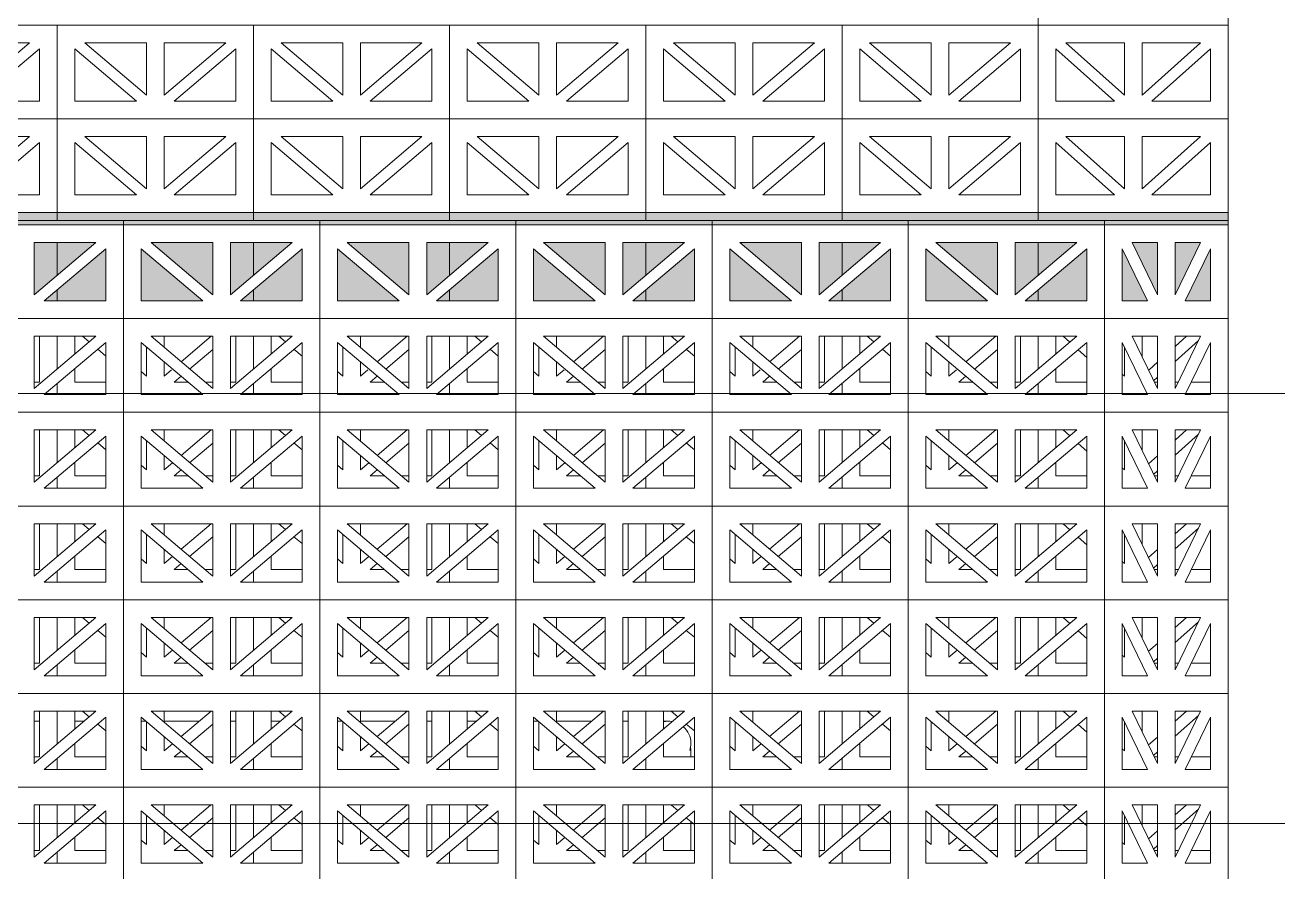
# Model space of a CAD drawing. Header units: millimetres. Extents: x -35517 to 139323, y -3702 to 5999.
# Drawn here: x 50955 to 52373, y 809 to 1768 of the extents above; entities that cross this region are included whole.
import ezdxf

# ---------------------------------------------------------------- set-up
doc = ezdxf.new("R2010")
doc.units = ezdxf.units.MM
for name, color, linetype, lineweight in [('A-FLOR-HRAL', 11, 'Continuous', 5), ('A-GLAZ-CURT', 52, 'Continuous', 5), ('G-ANNO-TEXT', 231, 'Continuous', 5)]:
    doc.layers.add(name, color=color, linetype=linetype, lineweight=lineweight)

# ---------------------------------------------------------------- blocks, each defined once
blk = doc.blocks.new('The BREEZEBLOCK Family1 - The BREEZEBLOCK Family1-V183-GENERAL SOUTH ELEVATION')
at = {"layer": 'A-GLAZ-CURT'}
for p, q in [((31243.6, -48.5), (31243.6, -154.5)), ((31465.6, -48.5), (31243.6, -48.5)), ((31465.6, -154.5), (31465.6, -48.5)), ((31274.8, -68.5), (31344.6, -68.5)), ((31344.6, -127.7), (31274.8, -68.5)), ((31344.6, -68.5), (31344.6, -127.7)), ((31364.6, -127.7), (31364.6, -68.5)), ((31364.6, -68.5), (31434.3, -68.5)), ((31434.3, -68.5), (31364.6, -127.7)), ((31263.6, -134.5), (31263.6, -75.4)), ((31263.6, -75.4), (31333.3, -134.5)), ((31375.8, -134.5), (31445.6, -75.4)), ((31445.6, -75.4), (31445.6, -134.5)), ((31333.3, -134.5), (31263.6, -134.5)), ((31445.6, -134.5), (31375.8, -134.5)), ((31243.6, -154.5), (31465.6, -154.5))]:
    blk.add_line(p, q, dxfattribs=at)
blk = doc.blocks.new('The BREEZEBLOCK Family1 - The BREEZEBLOCK Family1-V184-GENERAL SOUTH ELEVATION')
at = {"layer": 'A-GLAZ-CURT'}
for p, q in [((32353.6, -48.5), (32353.6, -154.5)), ((32493.6, -48.5), (32353.6, -48.5)), ((32493.6, -154.5), (32493.6, -48.5)), ((32384.8, -68.5), (32413.6, -68.5)), ((32413.6, -127.7), (32384.8, -68.5)), ((32413.6, -68.5), (32413.6, -127.7)), ((32433.6, -127.7), (32433.6, -68.5)), ((32433.6, -68.5), (32462.3, -68.5)), ((32462.3, -68.5), (32433.6, -127.7)), ((32373.6, -134.5), (32373.6, -75.4)), ((32373.6, -75.4), (32402.3, -134.5)), ((32444.8, -134.5), (32473.6, -75.4)), ((32473.6, -75.4), (32473.6, -134.5)), ((32402.3, -134.5), (32373.6, -134.5)), ((32473.6, -134.5), (32444.8, -134.5)), ((32353.6, -154.5), (32493.6, -154.5))]:
    blk.add_line(p, q, dxfattribs=at)
blk = doc.blocks.new('System Panel - Glazed-V193-GENERAL SOUTH ELEVATION')
at = {"layer": 'A-GLAZ-CURT'}
blk.add_hatch(color=256, dxfattribs=at).paths.add_polyline_path([(30577.6, 1541.5), (30799.6, 1541.9), (30799.6, 1546.5), (30577.6, 1546.5), (30577.6, 1541.9)])
for p, q in [((30799.6, 1546.5), (30577.6, 1546.5)), ((30577.6, 1546.5), (30577.6, 1541.5)), ((30799.6, 1541.5), (30799.6, 1546.5))]:
    blk.add_line(p, q, dxfattribs=at)
blk = doc.blocks.new('System Panel - Glazed-1262000-GENERAL SOUTH ELEVATION')
at = {"layer": 'A-GLAZ-CURT'}
blk.add_hatch(color=256, dxfattribs=at).paths.add_polyline_path([(32413.6, 1541.5), (32493.6, 1541.9), (32493.6, 1546.5), (32353.6, 1546.5), (32353.6, 1541.5), (32392.2, 1541.5)])
for p, q in [((32493.6, 1546.5), (32353.6, 1546.5)), ((32353.6, 1546.5), (32353.6, 1541.5)), ((32493.6, 1541.5), (32493.6, 1546.5))]:
    blk.add_line(p, q, dxfattribs=at)
blk = doc.blocks.new('The BREEZEBLOCK Family1 - The BREEZEBLOCK Family1-V209-GENERAL SOUTH ELEVATION')
at = {"layer": 'A-GLAZ-CURT'}
for p, q in [((30502.6, 885), (30502.6, 848.4)), ((30522.6, 865.3), (30522.6, 885)), ((30531.7, 885), (30538.7, 879.1)), ((30623.6, 873), (30623.6, 885)), ((30676.1, 885), (30642.7, 856.7)), ((30704.6, 885), (30704.6, 833.6)), ((30724.6, 848.4), (30724.6, 885)), ((30548.4, 870.8), (30557.6, 863.1)), ((30603.6, 873.5), (30603.6, 840.5)), ((30652.4, 848.5), (30678.6, 870.7)), ((30623.6, 840.5), (30623.6, 856.6)), ((30522.6, 833.6), (30522.6, 848.9)), ((30603.6, 840.5), (30597.6, 845.6)), ((30633, 848.5), (30623.6, 840.5)), ((30634.8, 833.6), (30642.7, 840.3)), ((30502.6, 832), (30502.6, 819.5)), ((30557.6, 833.6), (30522.6, 833.6)), ((30650.6, 833.6), (30634.8, 833.6)), ((30678.6, 833.6), (30670, 833.6)), ((30704.6, 833.6), (30698.6, 833.6)), ((30724.6, 819.5), (30724.6, 832))]:
    blk.add_line(p, q, dxfattribs=at)
blk = doc.blocks.new('The BREEZEBLOCK Family1 - The BREEZEBLOCK Family1-V210-GENERAL SOUTH ELEVATION')
at = {"layer": 'A-GLAZ-CURT'}
for p, q in [((32278.6, 885), (32278.6, 848.4)), ((32298.6, 865.3), (32298.6, 885)), ((32307.2, 885), (32314.3, 878.7)), ((32396.1, 862.3), (32396.1, 885)), ((32446, 885), (32433.6, 874)), ((32433.6, 857.1), (32460, 880.6)), ((32323.8, 870.3), (32333.6, 861.5)), ((32376.1, 873.5), (32376.1, 840.5)), ((32413.6, 856.1), (32403.5, 847.1)), ((32298.6, 833.6), (32298.6, 848.9)), ((32376.1, 840.5), (32373.6, 842.7)), ((32409.2, 835.3), (32413.6, 839.2)), ((32278.6, 832), (32278.6, 819.5)), ((32333.6, 833.6), (32298.6, 833.6)), ((32413.6, 833.6), (32410, 833.6)), ((32437.1, 833.6), (32433.6, 833.6)), ((32473.6, 833.6), (32451.7, 833.6))]:
    blk.add_line(p, q, dxfattribs=at)
blk = doc.blocks.new('The BREEZEBLOCK Family1 - The BREEZEBLOCK Family1-V202-GENERAL SOUTH ELEVATION')
at = {"layer": 'A-GLAZ-CURT'}
for p, q in [((31168.6, -68.5), (31168.6, -105.6)), ((31188.6, -88.7), (31188.6, -68.5)), ((31197.2, -68.5), (31204.7, -74.9)), ((31289.6, -81), (31289.6, -68.5)), ((31342.6, -68.5), (31308.7, -97.3)), ((31370.6, -68.5), (31370.6, -120.4)), ((31390.6, -105.6), (31390.6, -68.5)), ((31214.4, -83.2), (31223.6, -90.9)), ((31269.6, -80.5), (31269.6, -113.5)), ((31318.4, -105.5), (31344.6, -83.3)), ((31289.6, -113.5), (31289.6, -97.4)), ((31188.6, -120.4), (31188.6, -105.1)), ((31269.6, -113.5), (31263.6, -108.4)), ((31299, -105.5), (31289.6, -113.5)), ((31168.6, -122), (31168.6, -134.5)), ((31223.6, -120.4), (31188.6, -120.4)), ((31300.8, -120.4), (31308.7, -113.7)), ((31316.6, -120.4), (31300.8, -120.4)), ((31344.6, -120.4), (31336, -120.4)), ((31370.6, -120.4), (31364.6, -120.4)), ((31390.6, -134.5), (31390.6, -122))]:
    blk.add_line(p, q, dxfattribs=at)
blk = doc.blocks.new('The BREEZEBLOCK Family1 - The BREEZEBLOCK Family1-V203-GENERAL SOUTH ELEVATION')
at = {"layer": 'A-GLAZ-CURT'}
for p, q in [((32278.6, -68.5), (32278.6, -105.6)), ((32298.6, -88.7), (32298.6, -68.5)), ((32306.7, -68.5), (32314.3, -75.3)), ((32396.1, -91.7), (32396.1, -68.5)), ((32446.4, -68.5), (32433.6, -80)), ((32323.8, -83.7), (32333.6, -92.5)), ((32376.1, -80.5), (32376.1, -113.5)), ((32433.6, -96.9), (32460, -73.4)), ((32413.6, -97.9), (32403.5, -106.9)), ((32298.6, -120.4), (32298.6, -105.1)), ((32376.1, -113.5), (32373.6, -111.3)), ((32278.6, -122), (32278.6, -134.5)), ((32333.6, -120.4), (32298.6, -120.4)), ((32409.2, -118.7), (32413.6, -114.8)), ((32413.6, -120.4), (32410, -120.4)), ((32437.1, -120.4), (32433.6, -120.4)), ((32473.6, -120.4), (32451.7, -120.4))]:
    blk.add_line(p, q, dxfattribs=at)
blk = doc.blocks.new('The BREEZEBLOCK Family1 - The BREEZEBLOCK Family1-V212-GENERAL SOUTH ELEVATION')
at = {"layer": 'A-GLAZ-CURT'}
for p, q in [((30502.6, 1415.5), (30502.6, 1378.4)), ((30522.6, 1395.3), (30522.6, 1415.5)), ((30531.2, 1415.5), (30538.7, 1409.1)), ((30603.6, 1403.5), (30603.6, 1370.5)), ((30623.6, 1403), (30623.6, 1415.5)), ((30676.6, 1415.5), (30642.7, 1386.7)), ((30704.6, 1415.5), (30704.6, 1363.6)), ((30724.6, 1378.4), (30724.6, 1415.5)), ((30548.4, 1400.8), (30557.6, 1393.1)), ((30652.4, 1378.5), (30678.6, 1400.7)), ((30522.6, 1363.6), (30522.6, 1378.9)), ((30603.6, 1370.5), (30597.6, 1375.6)), ((30623.6, 1370.5), (30623.6, 1386.6)), ((30632, 1377.7), (30623.6, 1370.5)), ((30502.6, 1362), (30502.6, 1349.5)), ((30557.6, 1363.6), (30522.6, 1363.6)), ((30634.8, 1363.6), (30642.7, 1370.3)), ((30650.6, 1363.6), (30634.8, 1363.6)), ((30678.6, 1363.6), (30670, 1363.6)), ((30704.6, 1363.6), (30698.6, 1363.6)), ((30724.6, 1349.5), (30724.6, 1362))]:
    blk.add_line(p, q, dxfattribs=at)
blk = doc.blocks.new('The BREEZEBLOCK Family1 - The BREEZEBLOCK Family1-V213-GENERAL SOUTH ELEVATION')
at = {"layer": 'A-GLAZ-CURT'}
for p, q in [((32278.6, 1415.5), (32278.6, 1378.4)), ((32298.6, 1395.3), (32298.6, 1415.5)), ((32306.7, 1415.5), (32314.3, 1408.7)), ((32396.1, 1392.3), (32396.1, 1415.5)), ((32446.4, 1415.5), (32433.6, 1404)), ((32433.6, 1387.1), (32460, 1410.6)), ((32323.8, 1400.3), (32333.6, 1391.5)), ((32376.1, 1403.5), (32376.1, 1370.5)), ((32298.6, 1363.6), (32298.6, 1378.9)), ((32413.6, 1386.1), (32404.1, 1377.7)), ((32278.6, 1362), (32278.6, 1349.5)), ((32333.6, 1363.6), (32298.6, 1363.6)), ((32376.1, 1370.5), (32373.6, 1372.7)), ((32409.2, 1365.3), (32413.6, 1369.2)), ((32413.6, 1363.6), (32410, 1363.6)), ((32437.1, 1363.6), (32433.6, 1363.6)), ((32473.6, 1363.6), (32451.7, 1363.6))]:
    blk.add_line(p, q, dxfattribs=at)
blk = doc.blocks.new('System Panel - Glazed-V215-GENERAL SOUTH ELEVATION')
at = {"layer": 'A-GLAZ-CURT'}
h = blk.add_hatch(color=256, dxfattribs=at)
h.paths.add_polyline_path([(31001.6, 1455.5), (31001.6, 1514.6), (30946.6, 1468), (30946.6, 1455.5), (30990.3, 1455.5)])
h.paths.add_polyline_path([(31085.5, 1455.5), (31111.3, 1455.5), (31041.6, 1514.6), (31041.6, 1455.5)])
h.paths.add_polyline_path([(31153.8, 1455.5), (31168.6, 1455.5), (31168.6, 1468), (31158.9, 1459.8)])
h.paths.add_polyline_path([(31122.6, 1462.3), (31122.6, 1521.5), (31052.8, 1521.5), (31111.3, 1471.9)])
h.paths.add_polyline_path([(31142.6, 1462.3), (31168.6, 1484.4), (31168.6, 1521.5), (31142.6, 1521.5), (31142.6, 1474.6)])
h.paths.add_polyline_path([(30946.6, 1484.4), (30990.3, 1521.5), (30946.6, 1521.5), (30946.6, 1514.6)])
h.paths.add_polyline_path([(31021.6, 1546.5), (31168.6, 1546.5), (31168.6, 1555.6), (30946.6, 1555.6), (30946.6, 1546.5), (30987.7, 1546.5)])
for p, q in [((30946.6, 1555.6), (30946.6, 1546.5)), ((31168.6, 1546.5), (31168.6, 1555.6)), ((30946.6, 1521.5), (30946.6, 1484.4)), ((31168.6, 1484.4), (31168.6, 1521.5)), ((30946.6, 1468), (30946.6, 1455.5)), ((31168.6, 1455.5), (31168.6, 1468))]:
    blk.add_line(p, q, dxfattribs=at)
blk = doc.blocks.new('System Panel - Glazed-V214-GENERAL SOUTH ELEVATION')
at = {"layer": 'A-GLAZ-CURT'}
h = blk.add_hatch(color=256, dxfattribs=at)
h.paths.add_polyline_path([(30502.6, 1455.5), (30557.6, 1455.5), (30557.6, 1514.6), (30502.6, 1468), (30502.6, 1459.8)])
h.paths.add_polyline_path([(30709.8, 1455.5), (30724.6, 1455.5), (30724.6, 1468), (30714.9, 1459.8)])
h.paths.add_polyline_path([(30667.3, 1455.5), (30597.6, 1514.6), (30597.6, 1455.5), (30608.8, 1455.5)])
h.paths.add_polyline_path([(30698.6, 1462.3), (30724.6, 1484.4), (30724.6, 1521.5), (30698.6, 1521.5), (30698.6, 1474.6)])
h.paths.add_polyline_path([(30678.6, 1462.3), (30678.6, 1521.5), (30608.8, 1521.5), (30667.3, 1471.9)])
h.paths.add_polyline_path([(30502.6, 1484.4), (30546.3, 1521.5), (30502.6, 1521.5), (30502.6, 1514.6)])
h.paths.add_polyline_path([(30504.9, 1546.5), (30724.6, 1546.5), (30724.6, 1555.6), (30502.6, 1555.6), (30502.6, 1546.5)])
for p, q in [((30502.6, 1555.6), (30502.6, 1546.5)), ((30724.6, 1546.5), (30724.6, 1555.6)), ((30502.6, 1521.5), (30502.6, 1484.4)), ((30724.6, 1484.4), (30724.6, 1521.5)), ((30502.6, 1468), (30502.6, 1455.5)), ((30724.6, 1455.5), (30724.6, 1468))]:
    blk.add_line(p, q, dxfattribs=at)
blk = doc.blocks.new('System Panel - Glazed-V216-GENERAL SOUTH ELEVATION')
at = {"layer": 'A-GLAZ-CURT'}
h = blk.add_hatch(color=256, dxfattribs=at)
h.paths.add_polyline_path([(31738.8, 1455.5), (31777.3, 1455.5), (31707.6, 1514.6), (31707.6, 1455.5)])
h.paths.add_polyline_path([(31656.3, 1455.5), (31667.6, 1455.5), (31667.6, 1514.6), (31612.6, 1468), (31612.6, 1455.5)])
h.paths.add_polyline_path([(31834.6, 1455.5), (31834.6, 1468), (31819.8, 1455.5)])
h.paths.add_polyline_path([(31808.6, 1462.3), (31834.6, 1484.4), (31834.6, 1521.5), (31808.6, 1521.5), (31808.6, 1474.6)])
h.paths.add_polyline_path([(31788.6, 1462.3), (31788.6, 1521.5), (31718.8, 1521.5), (31777.3, 1471.9)])
h.paths.add_polyline_path([(31612.6, 1484.4), (31656.3, 1521.5), (31612.6, 1521.5), (31612.6, 1514.6)])
h.paths.add_polyline_path([(31687.6, 1546.5), (31834.6, 1546.5), (31834.6, 1555.6), (31612.6, 1555.6), (31612.6, 1546.5), (31653.7, 1546.5)])
for p, q in [((31612.6, 1555.6), (31612.6, 1546.5)), ((31834.6, 1546.5), (31834.6, 1555.6)), ((31612.6, 1521.5), (31612.6, 1484.4)), ((31834.6, 1484.4), (31834.6, 1521.5)), ((31612.6, 1468), (31612.6, 1455.5)), ((31834.6, 1455.5), (31834.6, 1468))]:
    blk.add_line(p, q, dxfattribs=at)
blk = doc.blocks.new('System Panel - Glazed-V217-GENERAL SOUTH ELEVATION')
at = {"layer": 'A-GLAZ-CURT'}
h = blk.add_hatch(color=256, dxfattribs=at)
h.paths.add_polyline_path([(31889.6, 1455.5), (31889.6, 1514.6), (31834.6, 1468), (31834.6, 1455.5), (31878.3, 1455.5)])
h.paths.add_polyline_path([(31983.8, 1455.5), (31999.3, 1455.5), (31929.6, 1514.6), (31929.6, 1455.5)])
h.paths.add_polyline_path([(32056.6, 1455.5), (32056.6, 1468), (32041.8, 1455.5)])
h.paths.add_polyline_path([(32030.6, 1462.3), (32056.6, 1484.4), (32056.6, 1521.5), (32030.6, 1521.5), (32030.6, 1474.6)])
h.paths.add_polyline_path([(32010.6, 1462.3), (32010.6, 1521.5), (31940.8, 1521.5), (31999.3, 1471.9)])
h.paths.add_polyline_path([(31834.6, 1484.4), (31878.3, 1521.5), (31834.6, 1521.5), (31834.6, 1514.6)])
h.paths.add_polyline_path([(32047.4, 1546.5), (32056.6, 1546.5), (32056.6, 1555.6), (31834.6, 1555.6), (31834.6, 1546.5), (32036.6, 1546.5)])
for p, q in [((31834.6, 1555.6), (31834.6, 1546.5)), ((32056.6, 1546.5), (32056.6, 1555.6)), ((31834.6, 1521.5), (31834.6, 1484.4)), ((32056.6, 1484.4), (32056.6, 1521.5)), ((31834.6, 1468), (31834.6, 1455.5)), ((32056.6, 1455.5), (32056.6, 1468))]:
    blk.add_line(p, q, dxfattribs=at)
blk = doc.blocks.new('System Panel - Glazed-V218-GENERAL SOUTH ELEVATION')
at = {"layer": 'A-GLAZ-CURT'}
h = blk.add_hatch(color=256, dxfattribs=at)
h.paths.add_polyline_path([(32056.6, 1455.5), (32111.6, 1455.5), (32111.6, 1514.6), (32056.6, 1468), (32056.6, 1459.8)])
h.paths.add_polyline_path([(32278.6, 1455.5), (32278.6, 1468), (32263.8, 1455.5)])
h.paths.add_polyline_path([(32151.6, 1455.5), (32221.3, 1455.5), (32151.6, 1514.6), (32151.6, 1459.8)])
h.paths.add_polyline_path([(32232.6, 1462.3), (32232.6, 1521.5), (32162.8, 1521.5), (32228.8, 1465.5)])
h.paths.add_polyline_path([(32252.6, 1462.3), (32278.6, 1484.4), (32278.6, 1521.5), (32252.6, 1521.5), (32252.6, 1474.6)])
h.paths.add_polyline_path([(32056.6, 1484.4), (32100.3, 1521.5), (32056.6, 1521.5)])
h.paths.add_polyline_path([(32056.6, 1546.5), (32278.6, 1546.5), (32278.6, 1555.6), (32056.6, 1555.6)])
for p, q in [((32056.6, 1555.6), (32056.6, 1546.5)), ((32278.6, 1546.5), (32278.6, 1555.6)), ((32056.6, 1521.5), (32056.6, 1484.4)), ((32278.6, 1484.4), (32278.6, 1521.5)), ((32056.6, 1468), (32056.6, 1455.5)), ((32278.6, 1455.5), (32278.6, 1468))]:
    blk.add_line(p, q, dxfattribs=at)
blk = doc.blocks.new('System Panel - Glazed-1266619-GENERAL SOUTH ELEVATION')
at = {"layer": 'A-GLAZ-CURT'}
h = blk.add_hatch(color=256, dxfattribs=at)
h.paths.add_polyline_path([(32402.3, 1455.5), (32373.6, 1514.6), (32373.6, 1455.5), (32392.2, 1455.5)])
h.paths.add_polyline_path([(32310.5, 1455.5), (32333.6, 1455.5), (32333.6, 1514.6), (32278.6, 1468), (32278.6, 1455.5)])
h.paths.add_polyline_path([(32444.8, 1455.5), (32473.6, 1455.5), (32473.6, 1514.6), (32448.2, 1462.3)])
h.paths.add_polyline_path([(32413.6, 1462.3), (32413.6, 1521.5), (32384.8, 1521.5), (32405.1, 1479.7)])
h.paths.add_polyline_path([(32433.6, 1462.3), (32462.3, 1521.5), (32433.6, 1521.5), (32433.6, 1474.6)])
h.paths.add_polyline_path([(32278.6, 1484.4), (32322.3, 1521.5), (32278.6, 1521.5), (32278.6, 1514.6)])
h.paths.add_polyline_path([(32407.3, 1546.5), (32493.6, 1546.5), (32493.6, 1555.6), (32278.6, 1555.6), (32278.6, 1546.5), (32392.2, 1546.5)])
for p, q in [((32278.6, 1555.6), (32278.6, 1546.5)), ((32493.6, 1546.5), (32493.6, 1555.6)), ((32278.6, 1521.5), (32278.6, 1484.4)), ((32278.6, 1468), (32278.6, 1455.5))]:
    blk.add_line(p, q, dxfattribs=at)
blk = doc.blocks.new('The BREEZEBLOCK Family1 - The BREEZEBLOCK Family1-V236-GENERAL SOUTH ELEVATION')
at = {"layer": 'A-GLAZ-CURT'}
for p, q in [((32278.6, 1661.6), (32278.6, 1555.6)), ((32493.6, 1661.6), (32278.6, 1661.6)), ((32493.6, 1555.6), (32493.6, 1661.6)), ((32298.6, 1575.6), (32298.6, 1634.8)), ((32298.6, 1634.8), (32364.8, 1575.6)), ((32309.8, 1641.6), (32376.1, 1641.6)), ((32376.1, 1582.5), (32309.8, 1641.6)), ((32376.1, 1641.6), (32376.1, 1582.5)), ((32396.1, 1582.5), (32396.1, 1641.6)), ((32396.1, 1641.6), (32462.3, 1641.6)), ((32462.3, 1641.6), (32396.1, 1582.5)), ((32407.3, 1575.6), (32473.6, 1634.8)), ((32473.6, 1634.8), (32473.6, 1575.6)), ((32364.8, 1575.6), (32298.6, 1575.6)), ((32473.6, 1575.6), (32407.3, 1575.6)), ((32278.6, 1555.6), (32493.6, 1555.6))]:
    blk.add_line(p, q, dxfattribs=at)
blk = doc.blocks.new('Top Rail Type - Top Rail_Internal_-1357121-GENERAL SOUTH ELEVATION')
at = {"layer": 'A-FLOR-HRAL'}
for p, q in [((31148.6, 980), (31142.6, 980)), ((31198.8, 980), (31188.6, 980)), ((31269, 980), (31263.6, 980)), ((31329.1, 980), (31289.6, 980)), ((31370.6, 980), (31364.6, 980)), ((31420.8, 980), (31410.6, 980)), ((31491, 980), (31485.6, 980)), ((31551.1, 980), (31511.6, 980)), ((31592.6, 980), (31586.6, 980)), ((31642.8, 980), (31632.6, 980)), ((31713, 980), (31707.6, 980)), ((31773.1, 980), (31733.6, 980)), ((31814.6, 980), (31808.6, 980)), ((31860.6, 980), (31854.6, 980))]:
    blk.add_line(p, q, dxfattribs=at)
for start, end in [(81.5399, 103.9093), (360, 49.1625), (341.3287, 360)]:
    blk.add_arc((31860.6, 955), 25, start, end, dxfattribs=at)
blk = doc.blocks.new('Top Rail Type - Top Rail_Internal_-1357512-GENERAL SOUTH ELEVATION')
at = {"layer": 'A-FLOR-HRAL'}
for p, q in [((31885.3, 951.3), (31885.6, 947.4)), ((31885.6, 939.6), (31885.6, 947.4)), ((31885.6, 833.6), (31885.6, 866.5))]:
    blk.add_line(p, q, dxfattribs=at)

msp = doc.modelspace()

# ---------------------------------------------------------------- linework, layer by layer
at = {"layer": 'G-ANNO-TEXT', "color": 7}
for p, q in [((45074.8, 1350.8), (55169.6, 1350.8)), ((48859.9, 864.3), (55634, 864.3))]:
    msp.add_line(p, q, dxfattribs=at)

# ---------------------------------------------------------------- block references
at = {"layer": 'A-FLOR-HRAL'}
for name in ['Top Rail Type - Top Rail_Internal_-1357121-GENERAL SOUTH ELEVATION', 'Top Rail Type - Top Rail_Internal_-1357512-GENERAL SOUTH ELEVATION']:
    msp.add_blockref(name, (19823.2, 0), dxfattribs=at)
at = {"layer": 'A-GLAZ-CURT'}
for name, p in [('The BREEZEBLOCK Family1 - The BREEZEBLOCK Family1-V236-GENERAL SOUTH ELEVATION', (19823.2, 212)), ('The BREEZEBLOCK Family1 - The BREEZEBLOCK Family1-V183-GENERAL SOUTH ELEVATION', (19526.2, 1816.2)), ('The BREEZEBLOCK Family1 - The BREEZEBLOCK Family1-V183-GENERAL SOUTH ELEVATION', (19748.2, 1816.2)), ('The BREEZEBLOCK Family1 - The BREEZEBLOCK Family1-V183-GENERAL SOUTH ELEVATION', (19970.2, 1816.2)), ('The BREEZEBLOCK Family1 - The BREEZEBLOCK Family1-V183-GENERAL SOUTH ELEVATION', (20192.2, 1816.2)), ('The BREEZEBLOCK Family1 - The BREEZEBLOCK Family1-V183-GENERAL SOUTH ELEVATION', (20414.2, 1816.2)), ('The BREEZEBLOCK Family1 - The BREEZEBLOCK Family1-V183-GENERAL SOUTH ELEVATION', (20636.2, 1816.2)), ('The BREEZEBLOCK Family1 - The BREEZEBLOCK Family1-V236-GENERAL SOUTH ELEVATION', (19823.2, 106)), ('The BREEZEBLOCK Family1 - The BREEZEBLOCK Family1-V183-GENERAL SOUTH ELEVATION', (19526.2, 1710.2)), ('The BREEZEBLOCK Family1 - The BREEZEBLOCK Family1-V183-GENERAL SOUTH ELEVATION', (19748.2, 1710.2)), ('The BREEZEBLOCK Family1 - The BREEZEBLOCK Family1-V183-GENERAL SOUTH ELEVATION', (19970.2, 1710.2)), ('The BREEZEBLOCK Family1 - The BREEZEBLOCK Family1-V183-GENERAL SOUTH ELEVATION', (20192.2, 1710.2)), ('The BREEZEBLOCK Family1 - The BREEZEBLOCK Family1-V183-GENERAL SOUTH ELEVATION', (20414.2, 1710.2)), ('The BREEZEBLOCK Family1 - The BREEZEBLOCK Family1-V183-GENERAL SOUTH ELEVATION', (20636.2, 1710.2)), ('The BREEZEBLOCK Family1 - The BREEZEBLOCK Family1-V236-GENERAL SOUTH ELEVATION', (19823.2, 0)), ('System Panel - Glazed-V215-GENERAL SOUTH ELEVATION', (19823.2, 0)), ('System Panel - Glazed-V193-GENERAL SOUTH ELEVATION', (20267.2, 0)), ('System Panel - Glazed-V214-GENERAL SOUTH ELEVATION', (20489.2, 0)), ('System Panel - Glazed-V193-GENERAL SOUTH ELEVATION', (20489.2, 0)), ('System Panel - Glazed-V214-GENERAL SOUTH ELEVATION', (20711.2, 0)), ('System Panel - Glazed-V193-GENERAL SOUTH ELEVATION', (20711.2, 0)), ('System Panel - Glazed-V216-GENERAL SOUTH ELEVATION', (19823.2, 0)), ('System Panel - Glazed-V193-GENERAL SOUTH ELEVATION', (20933.2, 0)), ('System Panel - Glazed-V217-GENERAL SOUTH ELEVATION', (19823.2, 0)), ('System Panel - Glazed-V193-GENERAL SOUTH ELEVATION', (21155.2, 0)), ('System Panel - Glazed-V218-GENERAL SOUTH ELEVATION', (19823.2, 0)), ('System Panel - Glazed-V193-GENERAL SOUTH ELEVATION', (21377.2, 0)), ('System Panel - Glazed-1266619-GENERAL SOUTH ELEVATION', (19823.2, 0)), ('System Panel - Glazed-1262000-GENERAL SOUTH ELEVATION', (19823.2, 0)), ('The BREEZEBLOCK Family1 - The BREEZEBLOCK Family1-V183-GENERAL SOUTH ELEVATION', (19601.2, 1590)), ('The BREEZEBLOCK Family1 - The BREEZEBLOCK Family1-V183-GENERAL SOUTH ELEVATION', (19823.2, 1590)), ('The BREEZEBLOCK Family1 - The BREEZEBLOCK Family1-V183-GENERAL SOUTH ELEVATION', (20045.2, 1590)), ('The BREEZEBLOCK Family1 - The BREEZEBLOCK Family1-V183-GENERAL SOUTH ELEVATION', (20267.2, 1590)), ('The BREEZEBLOCK Family1 - The BREEZEBLOCK Family1-V183-GENERAL SOUTH ELEVATION', (20489.2, 1590)), ('The BREEZEBLOCK Family1 - The BREEZEBLOCK Family1-V183-GENERAL SOUTH ELEVATION', (20711.2, 1590)), ('The BREEZEBLOCK Family1 - The BREEZEBLOCK Family1-V184-GENERAL SOUTH ELEVATION', (19823.2, 1590)), ('The BREEZEBLOCK Family1 - The BREEZEBLOCK Family1-V183-GENERAL SOUTH ELEVATION', (19601.2, 1484)), ('The BREEZEBLOCK Family1 - The BREEZEBLOCK Family1-V183-GENERAL SOUTH ELEVATION', (19823.2, 1484)), ('The BREEZEBLOCK Family1 - The BREEZEBLOCK Family1-V183-GENERAL SOUTH ELEVATION', (20045.2, 1484)), ('The BREEZEBLOCK Family1 - The BREEZEBLOCK Family1-V183-GENERAL SOUTH ELEVATION', (20267.2, 1484)), ('The BREEZEBLOCK Family1 - The BREEZEBLOCK Family1-V183-GENERAL SOUTH ELEVATION', (20489.2, 1484)), ('The BREEZEBLOCK Family1 - The BREEZEBLOCK Family1-V183-GENERAL SOUTH ELEVATION', (20711.2, 1484)), ('The BREEZEBLOCK Family1 - The BREEZEBLOCK Family1-V184-GENERAL SOUTH ELEVATION', (19823.2, 1484)), ('The BREEZEBLOCK Family1 - The BREEZEBLOCK Family1-V212-GENERAL SOUTH ELEVATION', (20267.2, 0)), ('The BREEZEBLOCK Family1 - The BREEZEBLOCK Family1-V212-GENERAL SOUTH ELEVATION', (20489.2, 0)), ('The BREEZEBLOCK Family1 - The BREEZEBLOCK Family1-V212-GENERAL SOUTH ELEVATION', (20711.2, 0)), ('The BREEZEBLOCK Family1 - The BREEZEBLOCK Family1-V212-GENERAL SOUTH ELEVATION', (20933.2, 0)), ('The BREEZEBLOCK Family1 - The BREEZEBLOCK Family1-V212-GENERAL SOUTH ELEVATION', (21155.2, 0)), ('The BREEZEBLOCK Family1 - The BREEZEBLOCK Family1-V212-GENERAL SOUTH ELEVATION', (21377.2, 0)), ('The BREEZEBLOCK Family1 - The BREEZEBLOCK Family1-V213-GENERAL SOUTH ELEVATION', (19823.2, 0)), ('The BREEZEBLOCK Family1 - The BREEZEBLOCK Family1-V183-GENERAL SOUTH ELEVATION', (19601.2, 1378)), ('The BREEZEBLOCK Family1 - The BREEZEBLOCK Family1-V183-GENERAL SOUTH ELEVATION', (19823.2, 1378)), ('The BREEZEBLOCK Family1 - The BREEZEBLOCK Family1-V183-GENERAL SOUTH ELEVATION', (20045.2, 1378)), ('The BREEZEBLOCK Family1 - The BREEZEBLOCK Family1-V183-GENERAL SOUTH ELEVATION', (20267.2, 1378)), ('The BREEZEBLOCK Family1 - The BREEZEBLOCK Family1-V183-GENERAL SOUTH ELEVATION', (20489.2, 1378)), ('The BREEZEBLOCK Family1 - The BREEZEBLOCK Family1-V183-GENERAL SOUTH ELEVATION', (20711.2, 1378)), ('The BREEZEBLOCK Family1 - The BREEZEBLOCK Family1-V184-GENERAL SOUTH ELEVATION', (19823.2, 1378)), ('The BREEZEBLOCK Family1 - The BREEZEBLOCK Family1-V202-GENERAL SOUTH ELEVATION', (19601.2, 1378)), ('The BREEZEBLOCK Family1 - The BREEZEBLOCK Family1-V202-GENERAL SOUTH ELEVATION', (19823.2, 1378)), ('The BREEZEBLOCK Family1 - The BREEZEBLOCK Family1-V202-GENERAL SOUTH ELEVATION', (20045.2, 1378)), ('The BREEZEBLOCK Family1 - The BREEZEBLOCK Family1-V202-GENERAL SOUTH ELEVATION', (20267.2, 1378)), ('The BREEZEBLOCK Family1 - The BREEZEBLOCK Family1-V202-GENERAL SOUTH ELEVATION', (20489.2, 1378)), ('The BREEZEBLOCK Family1 - The BREEZEBLOCK Family1-V202-GENERAL SOUTH ELEVATION', (20711.2, 1378)), ('The BREEZEBLOCK Family1 - The BREEZEBLOCK Family1-V203-GENERAL SOUTH ELEVATION', (19823.2, 1378)), ('The BREEZEBLOCK Family1 - The BREEZEBLOCK Family1-V183-GENERAL SOUTH ELEVATION', (19601.2, 1272)), ('The BREEZEBLOCK Family1 - The BREEZEBLOCK Family1-V183-GENERAL SOUTH ELEVATION', (19823.2, 1272)), ('The BREEZEBLOCK Family1 - The BREEZEBLOCK Family1-V183-GENERAL SOUTH ELEVATION', (20045.2, 1272)), ('The BREEZEBLOCK Family1 - The BREEZEBLOCK Family1-V183-GENERAL SOUTH ELEVATION', (20267.2, 1272)), ('The BREEZEBLOCK Family1 - The BREEZEBLOCK Family1-V183-GENERAL SOUTH ELEVATION', (20489.2, 1272)), ('The BREEZEBLOCK Family1 - The BREEZEBLOCK Family1-V183-GENERAL SOUTH ELEVATION', (20711.2, 1272)), ('The BREEZEBLOCK Family1 - The BREEZEBLOCK Family1-V184-GENERAL SOUTH ELEVATION', (19823.2, 1272)), ('The BREEZEBLOCK Family1 - The BREEZEBLOCK Family1-V202-GENERAL SOUTH ELEVATION', (19601.2, 1272)), ('The BREEZEBLOCK Family1 - The BREEZEBLOCK Family1-V202-GENERAL SOUTH ELEVATION', (19823.2, 1272)), ('The BREEZEBLOCK Family1 - The BREEZEBLOCK Family1-V202-GENERAL SOUTH ELEVATION', (20045.2, 1272)), ('The BREEZEBLOCK Family1 - The BREEZEBLOCK Family1-V202-GENERAL SOUTH ELEVATION', (20267.2, 1272)), ('The BREEZEBLOCK Family1 - The BREEZEBLOCK Family1-V202-GENERAL SOUTH ELEVATION', (20489.2, 1272)), ('The BREEZEBLOCK Family1 - The BREEZEBLOCK Family1-V202-GENERAL SOUTH ELEVATION', (20711.2, 1272)), ('The BREEZEBLOCK Family1 - The BREEZEBLOCK Family1-V203-GENERAL SOUTH ELEVATION', (19823.2, 1272)), ('The BREEZEBLOCK Family1 - The BREEZEBLOCK Family1-V183-GENERAL SOUTH ELEVATION', (19601.2, 1166)), ('The BREEZEBLOCK Family1 - The BREEZEBLOCK Family1-V183-GENERAL SOUTH ELEVATION', (19823.2, 1166)), ('The BREEZEBLOCK Family1 - The BREEZEBLOCK Family1-V183-GENERAL SOUTH ELEVATION', (20045.2, 1166)), ('The BREEZEBLOCK Family1 - The BREEZEBLOCK Family1-V183-GENERAL SOUTH ELEVATION', (20267.2, 1166)), ('The BREEZEBLOCK Family1 - The BREEZEBLOCK Family1-V183-GENERAL SOUTH ELEVATION', (20489.2, 1166)), ('The BREEZEBLOCK Family1 - The BREEZEBLOCK Family1-V183-GENERAL SOUTH ELEVATION', (20711.2, 1166)), ('The BREEZEBLOCK Family1 - The BREEZEBLOCK Family1-V184-GENERAL SOUTH ELEVATION', (19823.2, 1166)), ('The BREEZEBLOCK Family1 - The BREEZEBLOCK Family1-V202-GENERAL SOUTH ELEVATION', (19601.2, 1166)), ('The BREEZEBLOCK Family1 - The BREEZEBLOCK Family1-V202-GENERAL SOUTH ELEVATION', (19823.2, 1166)), ('The BREEZEBLOCK Family1 - The BREEZEBLOCK Family1-V202-GENERAL SOUTH ELEVATION', (20045.2, 1166)), ('The BREEZEBLOCK Family1 - The BREEZEBLOCK Family1-V202-GENERAL SOUTH ELEVATION', (20267.2, 1166)), ('The BREEZEBLOCK Family1 - The BREEZEBLOCK Family1-V202-GENERAL SOUTH ELEVATION', (20489.2, 1166)), ('The BREEZEBLOCK Family1 - The BREEZEBLOCK Family1-V202-GENERAL SOUTH ELEVATION', (20711.2, 1166)), ('The BREEZEBLOCK Family1 - The BREEZEBLOCK Family1-V203-GENERAL SOUTH ELEVATION', (19823.2, 1166)), ('The BREEZEBLOCK Family1 - The BREEZEBLOCK Family1-V183-GENERAL SOUTH ELEVATION', (19601.2, 1060)), ('The BREEZEBLOCK Family1 - The BREEZEBLOCK Family1-V183-GENERAL SOUTH ELEVATION', (19823.2, 1060)), ('The BREEZEBLOCK Family1 - The BREEZEBLOCK Family1-V183-GENERAL SOUTH ELEVATION', (20045.2, 1060)), ('The BREEZEBLOCK Family1 - The BREEZEBLOCK Family1-V183-GENERAL SOUTH ELEVATION', (20267.2, 1060)), ('The BREEZEBLOCK Family1 - The BREEZEBLOCK Family1-V183-GENERAL SOUTH ELEVATION', (20489.2, 1060)), ('The BREEZEBLOCK Family1 - The BREEZEBLOCK Family1-V183-GENERAL SOUTH ELEVATION', (20711.2, 1060)), ('The BREEZEBLOCK Family1 - The BREEZEBLOCK Family1-V184-GENERAL SOUTH ELEVATION', (19823.2, 1060)), ('The BREEZEBLOCK Family1 - The BREEZEBLOCK Family1-V202-GENERAL SOUTH ELEVATION', (19601.2, 1060)), ('The BREEZEBLOCK Family1 - The BREEZEBLOCK Family1-V202-GENERAL SOUTH ELEVATION', (19823.2, 1060)), ('The BREEZEBLOCK Family1 - The BREEZEBLOCK Family1-V202-GENERAL SOUTH ELEVATION', (20045.2, 1060)), ('The BREEZEBLOCK Family1 - The BREEZEBLOCK Family1-V202-GENERAL SOUTH ELEVATION', (20267.2, 1060)), ('The BREEZEBLOCK Family1 - The BREEZEBLOCK Family1-V202-GENERAL SOUTH ELEVATION', (20489.2, 1060)), ('The BREEZEBLOCK Family1 - The BREEZEBLOCK Family1-V202-GENERAL SOUTH ELEVATION', (20711.2, 1060)), ('The BREEZEBLOCK Family1 - The BREEZEBLOCK Family1-V203-GENERAL SOUTH ELEVATION', (19823.2, 1060)), ('The BREEZEBLOCK Family1 - The BREEZEBLOCK Family1-V183-GENERAL SOUTH ELEVATION', (19601.2, 954)), ('The BREEZEBLOCK Family1 - The BREEZEBLOCK Family1-V183-GENERAL SOUTH ELEVATION', (19823.2, 954)), ('The BREEZEBLOCK Family1 - The BREEZEBLOCK Family1-V183-GENERAL SOUTH ELEVATION', (20045.2, 954)), ('The BREEZEBLOCK Family1 - The BREEZEBLOCK Family1-V183-GENERAL SOUTH ELEVATION', (20267.2, 954)), ('The BREEZEBLOCK Family1 - The BREEZEBLOCK Family1-V183-GENERAL SOUTH ELEVATION', (20489.2, 954)), ('The BREEZEBLOCK Family1 - The BREEZEBLOCK Family1-V183-GENERAL SOUTH ELEVATION', (20711.2, 954)), ('The BREEZEBLOCK Family1 - The BREEZEBLOCK Family1-V184-GENERAL SOUTH ELEVATION', (19823.2, 954)), ('The BREEZEBLOCK Family1 - The BREEZEBLOCK Family1-V209-GENERAL SOUTH ELEVATION', (20267.2, 0)), ('The BREEZEBLOCK Family1 - The BREEZEBLOCK Family1-V209-GENERAL SOUTH ELEVATION', (20489.2, 0)), ('The BREEZEBLOCK Family1 - The BREEZEBLOCK Family1-V209-GENERAL SOUTH ELEVATION', (20711.2, 0)), ('The BREEZEBLOCK Family1 - The BREEZEBLOCK Family1-V209-GENERAL SOUTH ELEVATION', (20933.2, 0)), ('The BREEZEBLOCK Family1 - The BREEZEBLOCK Family1-V209-GENERAL SOUTH ELEVATION', (21155.2, 0)), ('The BREEZEBLOCK Family1 - The BREEZEBLOCK Family1-V209-GENERAL SOUTH ELEVATION', (21377.2, 0)), ('The BREEZEBLOCK Family1 - The BREEZEBLOCK Family1-V210-GENERAL SOUTH ELEVATION', (19823.2, 0))]:
    msp.add_blockref(name, p, dxfattribs=at)

doc.saveas('drawing.dxf')
